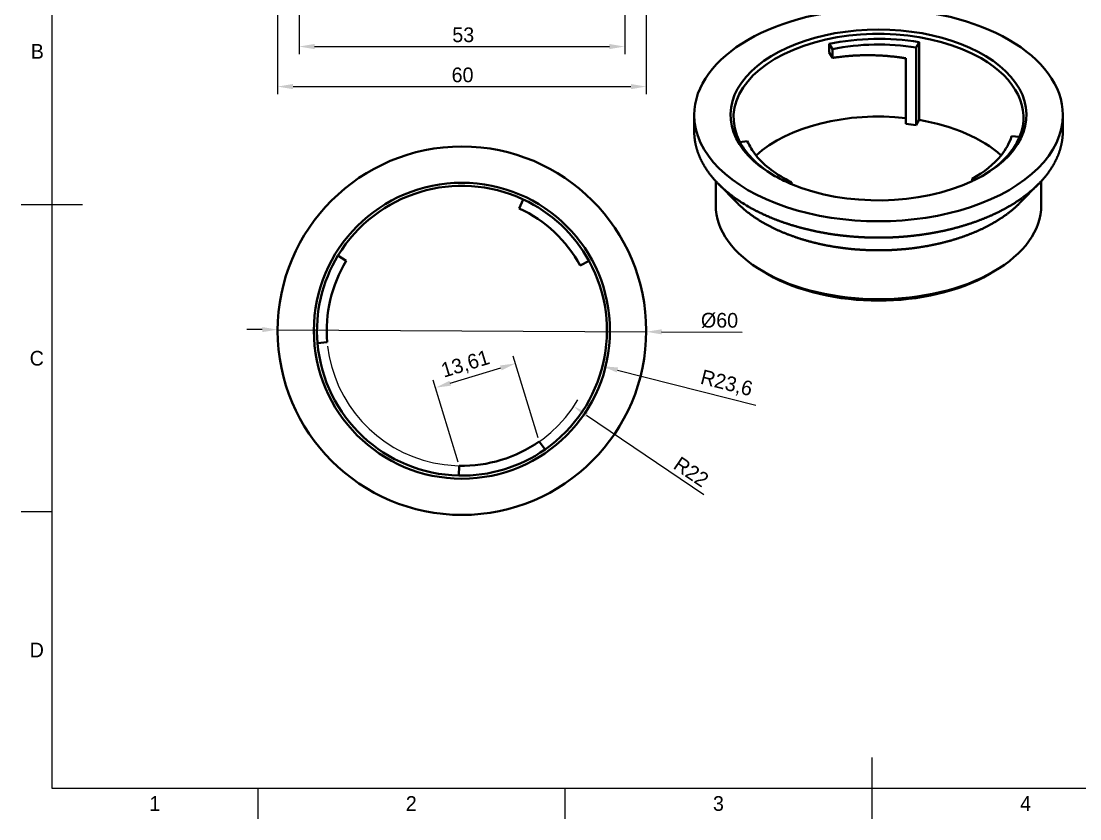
# Model space of a CAD drawing. Header units: millimetres. Extents: x 15 to 292, y 5 to 205.
# Drawn here: x 15 to 187.3, y 5 to 134.9 of the extents above; entities that cross this region are included whole.
import ezdxf

# ---------------------------------------------------------------- set-up
doc = ezdxf.new("R2010")
doc.units = ezdxf.units.MM
for name, color, linetype in [('Annotations', 7, 'Continuous'), ('Border', 7, 'Continuous'), ('Geometries', 7, 'Continuous')]:
    doc.layers.add(name, color=color, linetype=linetype)
doc.styles.add('Shapr0', font='txt', dxfattribs={"height": 2.3925})
doc.styles.add('Shapr2', font='txt', dxfattribs={"height": 2.3925})
doc.styles.add('Shapr4', font='txt', dxfattribs={"height": 2.3925})
doc.dimstyles.new('ISO-25', dxfattribs={"dimtxt": 2.5, "dimasz": 2.5, "dimexe": 1.25, "dimexo": 0.625, "dimtad": 1, "dimtxsty": 'Standard', "dimcen": 2.5, "dimadec": 0, "dimazin": 0, "dimtfac": 1, "dimtmove": 0, "dimatfit": 3, "dimfxl": 1, "dimarcsym": 0})

# ---------------------------------------------------------------- blocks, each defined once
blk = doc.blocks.new('*D2')
at = {"layer": 'Annotations', "color": 0, "linetype": 'Continuous', "lineweight": 15}
blk.add_line((112.05, 78.1), (134.6, 72.4), dxfattribs=at)
at = {"layer": 'Annotations', "color": 0}
blk.add_solid([(112.16, 78.51), (111.95, 77.7), (109.63, 78.72)], dxfattribs=at)
at = {"layer": 'Defpoints', "color": 0}
for p in [(86.75, 84.5), (109.63, 78.72)]:
    blk.add_point(p, dxfattribs=at)
at = {"layer": 'Annotations', "color": 0, "lineweight": 15, "insert": (129.8, 75.81), "char_height": 2.393, "attachment_point": 5, "rotation": 345.8139, "style": 'Shapr4'}
blk.add_mtext('\\A1;R23,6', dxfattribs=at)
blk = doc.blocks.new('*D3')
at = {"layer": 'Annotations', "color": 0, "linetype": 'Continuous', "lineweight": 15}
for p, q in [((54.25, 84.69), (51.75, 84.7)), ((56.75, 84.67), (116.75, 84.33)), ((119.25, 84.31), (132.39, 84.24))]:
    blk.add_line(p, q, dxfattribs=at)
at = {"layer": 'Annotations', "color": 0}
for points in [[(54.25, 84.27), (54.25, 85.1), (56.75, 84.67)], [(119.25, 84.73), (119.25, 83.9), (116.75, 84.33)]]:
    blk.add_solid(points, dxfattribs=at)
at = {"layer": 'Defpoints', "color": 0}
for p in [(56.75, 84.67), (116.75, 84.33)]:
    blk.add_point(p, dxfattribs=at)
at = {"layer": 'Annotations', "color": 0, "lineweight": 15, "insert": (128.68, 86.16), "char_height": 2.393, "attachment_point": 5, "rotation": 359.6738, "style": 'Shapr4'}
blk.add_mtext('\\A1;%%c60', dxfattribs=at)
blk = doc.blocks.new('*D4')
at = {"layer": 'Annotations', "color": 0, "linetype": 'Continuous', "lineweight": 15}
blk.add_line((107.04, 70.77), (126.15, 57.84), dxfattribs=at)
at = {"layer": 'Annotations', "color": 0, "lineweight": 15}
blk.add_arc((86.75, 84.5), 22, 186.5046, 329.165, dxfattribs=at)
at = {"layer": 'Annotations', "color": 0}
blk.add_solid([(107.27, 71.11), (106.81, 70.42), (104.97, 72.17)], dxfattribs=at)
at = {"layer": 'Defpoints', "color": 0}
for p in [(86.75, 84.5), (104.97, 72.17)]:
    blk.add_point(p, dxfattribs=at)
at = {"layer": 'Annotations', "color": 0, "lineweight": 15, "insert": (124.08, 61.52), "char_height": 2.393, "attachment_point": 5, "rotation": 325.9091, "style": 'Shapr4'}
blk.add_mtext('\\A1;R22', dxfattribs=at)
blk = doc.blocks.new('*D5')
at = {"layer": 'Annotations', "color": 0, "linetype": 'Continuous', "lineweight": 15}
for p, q in [((99.15, 67.05), (95.11, 80.37)), ((84.84, 75.95), (93.08, 78.44)), ((86.13, 63.1), (82.09, 76.42))]:
    blk.add_line(p, q, dxfattribs=at)
at = {"layer": 'Annotations', "color": 0}
for points in [[(93.2, 78.05), (92.96, 78.84), (95.48, 79.17)], [(84.72, 76.35), (84.97, 75.55), (82.45, 75.22)]]:
    blk.add_solid(points, dxfattribs=at)
at = {"layer": 'Defpoints', "color": 0}
for p in [(95.48, 79.17), (99.33, 66.45), (86.31, 62.5)]:
    blk.add_point(p, dxfattribs=at)
at = {"layer": 'Annotations', "color": 0, "lineweight": 15, "insert": (87.35, 78.93), "char_height": 2.393, "attachment_point": 5, "rotation": 16.861, "style": 'Shapr4'}
blk.add_mtext('\\A1;13,61', dxfattribs=at)
blk = doc.blocks.new('*D8')
at = {"layer": 'Annotations', "color": 0, "linetype": 'Continuous', "lineweight": 15}
for p, q in [((60.25, 152.38), (60.25, 129.53)), ((113.25, 152.38), (113.25, 129.53)), ((62.75, 130.78), (110.75, 130.78))]:
    blk.add_line(p, q, dxfattribs=at)
at = {"layer": 'Annotations', "color": 0}
for points in [[(62.75, 131.2), (62.75, 130.36), (60.25, 130.78)], [(110.75, 130.36), (110.75, 131.2), (113.25, 130.78)]]:
    blk.add_solid(points, dxfattribs=at)
at = {"layer": 'Defpoints', "color": 0}
for p in [(60.25, 153), (113.25, 153), (113.25, 130.78)]:
    blk.add_point(p, dxfattribs=at)
at = {"layer": 'Annotations', "color": 0, "lineweight": 15, "insert": (86.96, 132.68), "char_height": 2.393, "attachment_point": 5, "style": 'Shapr2'}
blk.add_mtext('\\A1;53', dxfattribs=at)
blk = doc.blocks.new('*D9')
at = {"layer": 'Annotations', "color": 0, "linetype": 'Continuous', "lineweight": 15}
for p, q in [((56.75, 170.38), (56.75, 123.01)), ((116.75, 170.38), (116.75, 123.01)), ((59.25, 124.26), (114.25, 124.26))]:
    blk.add_line(p, q, dxfattribs=at)
at = {"layer": 'Annotations', "color": 0}
for points in [[(59.25, 124.68), (59.25, 123.84), (56.75, 124.26)], [(114.25, 123.84), (114.25, 124.68), (116.75, 124.26)]]:
    blk.add_solid(points, dxfattribs=at)
at = {"layer": 'Defpoints', "color": 0}
for p in [(56.75, 171), (116.75, 171), (116.75, 124.26)]:
    blk.add_point(p, dxfattribs=at)
at = {"layer": 'Annotations', "color": 0, "lineweight": 15, "insert": (86.85, 126.15), "char_height": 2.393, "attachment_point": 5, "style": 'Shapr2'}
blk.add_mtext('\\A1;60', dxfattribs=at)

msp = doc.modelspace()

# ---------------------------------------------------------------- linework, layer by layer
at = {"layer": 'Border', "linetype": 'Continuous', "lineweight": 15}
for p, q in [((20, 200), (20, 10)), ((25, 105), (15, 105)), ((20, 55), (15, 55)), ((153.5, 15), (153.5, 5)), ((20, 10), (287, 10)), ((53.5, 10), (53.5, 5)), ((103.5, 10), (103.5, 5))]:
    msp.add_line(p, q, dxfattribs=at)
at = {"layer": 'Geometries', "linetype": 'Continuous', "lineweight": 40}
for p, q in [((146.503, 129.79), (146.503, 131.219)), ((146.503, 131.219), (147.081, 130.358)), ((161.163, 131.494), (160.683, 130.613)), ((161.163, 118.839), (161.163, 131.494)), ((147.081, 128.929), (146.503, 129.79)), ((147.081, 130.358), (147.081, 128.929)), ((147.081, 130.358), (147.082, 130.358)), ((147.082, 128.929), (147.082, 130.358)), ((160.683, 117.957), (160.683, 130.613)), ((159.002, 119.139), (159.002, 128.866)), ((124.562, 119.638), (124.562, 116.979)), ((159.002, 118.198), (159.002, 119.139)), ((184.562, 116.979), (184.562, 119.638)), ((160.683, 117.957), (161.163, 118.839)), ((177.517, 116.065), (176.22, 116.181)), ((176.22, 116.181), (176.22, 116.18)), ((132.007, 115.22), (133.201, 115.373)), ((128.062, 108.86), (128.062, 104.941)), ((140.11, 108.503), (140.385, 108.7)), ((140.385, 108.7), (140.384, 108.7)), ((140.385, 108.7), (140.385, 108.386)), ((170.156, 109.029), (169.802, 109.252)), ((169.802, 108.859), (169.802, 109.252)), ((181.062, 108.86), (181.062, 104.941)), ((128.495, 108.405), (131.536, 105.323)), ((180.63, 108.407), (177.589, 105.324)), ((96.736, 105.883), (96.09, 104.42)), ((96.09, 104.42), (96.09, 104.419)), ((66.573, 96.741), (67.923, 95.882)), ((107.439, 95.854), (106.02, 95.114)), ((135.824, 94.122), (136.531, 93.714)), ((173.3, 94.122), (172.593, 93.714)), ((63.239, 82.456), (64.829, 82.629)), ((64.829, 82.629), (64.83, 82.63)), ((99.331, 66.452), (99.33, 66.452)), ((100.276, 65.16), (99.331, 66.452)), ((86.238, 60.906), (86.307, 62.504))]:
    msp.add_line(p, q, dxfattribs=at)
at = {"layer": 'Geometries', "linetype": 'Continuous', "lineweight": 40, "flags": 128}
for points in [[(159.002, 128.866), (158.912, 128.881), (158.818, 128.896), (158.722, 128.911), (158.622, 128.927), (158.519, 128.943), (158.413, 128.959), (158.305, 128.975), (158.181, 128.993), (158.054, 129.011), (157.923, 129.029), (157.788, 129.047), (157.65, 129.065), (157.507, 129.083), (157.361, 129.101), (157.212, 129.119), (157.058, 129.136), (156.9, 129.154), (156.742, 129.17), (156.58, 129.187), (156.414, 129.203), (156.245, 129.219), (156.098, 129.231), (155.949, 129.244), (155.797, 129.256), (155.643, 129.268), (155.486, 129.279), (155.326, 129.29), (155.173, 129.3), (155.018, 129.309), (154.861, 129.318), (154.701, 129.326), (154.539, 129.334), (154.355, 129.341), (154.169, 129.348), (153.979, 129.355), (153.787, 129.36), (153.592, 129.364), (153.395, 129.368), (153.195, 129.37), (152.991, 129.371), (152.97, 129.372), (152.949, 129.372), (152.928, 129.372), (152.906, 129.372), (152.885, 129.372), (152.864, 129.372), (152.765, 129.372), (152.591, 129.371), (152.438, 129.37), (152.288, 129.368), (152.113, 129.365), (151.942, 129.361), (151.775, 129.357), (151.629, 129.353), (151.486, 129.348), (151.345, 129.343), (151.208, 129.337), (151.074, 129.331), (150.943, 129.325), (150.816, 129.318), (150.691, 129.311), (150.569, 129.304), (150.45, 129.297), (150.334, 129.289), (150.221, 129.282), (150.14, 129.276), (150.06, 129.27), (150.021, 129.267), (150.015, 129.267), (150.009, 129.267), (150.003, 129.266), (149.997, 129.266), (149.99, 129.265), (149.914, 129.259), (149.76, 129.247), (149.608, 129.234), (149.387, 129.215), (149.169, 129.194), (148.954, 129.173), (148.743, 129.15), (148.535, 129.127), (148.33, 129.102), (148.129, 129.077), (147.948, 129.054), (147.769, 129.03), (147.593, 129.005), (147.42, 128.98), (147.25, 128.955), (147.082, 128.929)], [(124.562, 116.979), (124.562, 116.916), (124.563, 116.844), (124.564, 116.773), (124.566, 116.701), (124.568, 116.629), (124.571, 116.558), (124.574, 116.486), (124.578, 116.414), (124.582, 116.343), (124.587, 116.271), (124.592, 116.199), (124.598, 116.128), (124.605, 116.056), (124.612, 115.984), (124.619, 115.912), (124.627, 115.84), (124.635, 115.769), (124.644, 115.697), (124.654, 115.626), (124.664, 115.554), (124.674, 115.483), (124.685, 115.411), (124.697, 115.34), (124.709, 115.269), (124.721, 115.197), (124.734, 115.126), (124.748, 115.055), (124.762, 114.984), (124.776, 114.912), (124.791, 114.841), (124.807, 114.77), (124.823, 114.699), (124.84, 114.627), (124.857, 114.556), (124.875, 114.485), (124.893, 114.414), (124.913, 114.338), (124.933, 114.262), (124.955, 114.186), (124.976, 114.11), (124.999, 114.034), (125.022, 113.959), (125.045, 113.883), (125.069, 113.808), (125.094, 113.732), (125.119, 113.657), (125.145, 113.581), (125.171, 113.506), (125.198, 113.431), (125.226, 113.356), (125.254, 113.281), (125.283, 113.205), (125.312, 113.13), (125.342, 113.055), (125.373, 112.979), (125.404, 112.904), (125.433, 112.835), (125.463, 112.765), (125.494, 112.696), (125.525, 112.626), (125.556, 112.557), (125.588, 112.488), (125.621, 112.418), (125.654, 112.349), (125.687, 112.28), (125.721, 112.211), (125.755, 112.142), (125.79, 112.074), (125.826, 112.005), (125.862, 111.936), (125.898, 111.868), (125.935, 111.799), (125.972, 111.73), (126.011, 111.662), (126.049, 111.593), (126.088, 111.525), (126.127, 111.457), (126.167, 111.389), (126.207, 111.321), (126.248, 111.254), (126.29, 111.186), (126.331, 111.119), (126.374, 111.051), (126.416, 110.984), (126.459, 110.917), (126.503, 110.85), (126.547, 110.783), (126.592, 110.716), (126.637, 110.649), (126.683, 110.583), (126.729, 110.516), (126.776, 110.449), (126.823, 110.383), (126.871, 110.316), (126.919, 110.25), (126.967, 110.184), (127.016, 110.118), (127.066, 110.052), (127.116, 109.986), (127.166, 109.921), (127.217, 109.855), (127.268, 109.79), (127.32, 109.725), (127.372, 109.66), (127.425, 109.595), (127.478, 109.53), (127.532, 109.466), (127.586, 109.401), (127.64, 109.337), (127.695, 109.273), (127.751, 109.208), (127.807, 109.144), (127.863, 109.08), (127.92, 109.016), (127.978, 108.952), (128.036, 108.888), (128.062, 108.86)], [(181.062, 108.86), (181.073, 108.872), (181.131, 108.935), (181.188, 108.999), (181.245, 109.062), (181.301, 109.126), (181.358, 109.19), (181.413, 109.254), (181.468, 109.318), (181.523, 109.383), (181.577, 109.447), (181.631, 109.512), (181.684, 109.577), (181.737, 109.642), (181.79, 109.707), (181.842, 109.772), (181.894, 109.838), (181.945, 109.903), (181.999, 109.974), (182.052, 110.044), (182.105, 110.115), (182.158, 110.185), (182.21, 110.256), (182.261, 110.327), (182.312, 110.398), (182.362, 110.469), (182.412, 110.54), (182.461, 110.612), (182.51, 110.683), (182.558, 110.755), (182.606, 110.827), (182.653, 110.898), (182.699, 110.97), (182.745, 111.043), (182.791, 111.115), (182.836, 111.188), (182.88, 111.261), (182.924, 111.334), (182.964, 111.402), (183.004, 111.47), (183.043, 111.538), (183.082, 111.606), (183.12, 111.674), (183.158, 111.742), (183.195, 111.811), (183.232, 111.879), (183.268, 111.947), (183.304, 112.016), (183.339, 112.085), (183.374, 112.154), (183.409, 112.222), (183.442, 112.291), (183.476, 112.36), (183.509, 112.43), (183.541, 112.499), (183.573, 112.569), (183.605, 112.639), (183.636, 112.708), (183.666, 112.778), (183.696, 112.847), (183.725, 112.917), (183.754, 112.987), (183.783, 113.056), (183.81, 113.126), (183.838, 113.196), (183.865, 113.266), (183.891, 113.336), (183.917, 113.406), (183.942, 113.477), (183.967, 113.547), (183.991, 113.617), (184.015, 113.687), (184.039, 113.758), (184.062, 113.829), (184.084, 113.899), (184.106, 113.97), (184.127, 114.041), (184.148, 114.112), (184.168, 114.183), (184.188, 114.254), (184.208, 114.324), (184.226, 114.395), (184.245, 114.466), (184.262, 114.537), (184.28, 114.608), (184.296, 114.679), (184.313, 114.75), (184.328, 114.821), (184.343, 114.892), (184.358, 114.963), (184.372, 115.035), (184.386, 115.106), (184.399, 115.177), (184.412, 115.249), (184.424, 115.32), (184.436, 115.392), (184.447, 115.464), (184.458, 115.535), (184.468, 115.612), (184.479, 115.688), (184.488, 115.765), (184.497, 115.842), (184.506, 115.918), (184.514, 115.995), (184.521, 116.072), (184.527, 116.149), (184.534, 116.225), (184.539, 116.302), (184.544, 116.379), (184.548, 116.456), (184.552, 116.533), (184.555, 116.609), (184.558, 116.686), (184.56, 116.763), (184.561, 116.841), (184.562, 116.918), (184.562, 116.979)], [(128.062, 108.86), (128.098, 108.821), (128.161, 108.753), (128.225, 108.685), (128.289, 108.618), (128.353, 108.551), (128.418, 108.484), (128.484, 108.417), (128.495, 108.405)], [(180.63, 108.407), (180.654, 108.431), (180.715, 108.494), (180.776, 108.557), (180.837, 108.62), (180.896, 108.682), (180.956, 108.745), (181.014, 108.808), (181.062, 108.86)], [(128.495, 108.405), (128.55, 108.35), (128.616, 108.284), (128.684, 108.217), (128.751, 108.151), (128.819, 108.085), (128.888, 108.019), (128.957, 107.953), (129.027, 107.888), (129.097, 107.822), (129.168, 107.757), (129.239, 107.692), (129.311, 107.627), (129.384, 107.562), (129.455, 107.498), (129.527, 107.435), (129.599, 107.373), (129.672, 107.31), (129.745, 107.248), (129.818, 107.185), (129.893, 107.123), (129.967, 107.061), (130.042, 106.999), (130.118, 106.938), (130.194, 106.876), (130.27, 106.815), (130.347, 106.754), (130.425, 106.693), (130.502, 106.633), (130.581, 106.572), (130.659, 106.512), (130.739, 106.452), (130.818, 106.392), (130.898, 106.333), (130.979, 106.273), (131.06, 106.214), (131.141, 106.155), (131.223, 106.096), (131.306, 106.038), (131.388, 105.979), (131.472, 105.921), (131.555, 105.863), (131.639, 105.805), (131.724, 105.748), (131.809, 105.691), (131.894, 105.633), (131.98, 105.576), (132.066, 105.52), (132.153, 105.463), (132.163, 105.457)], [(133.349, 104.732), (133.437, 104.681), (133.525, 104.631), (133.614, 104.581), (133.703, 104.531), (133.792, 104.481), (133.882, 104.431), (133.972, 104.382), (134.062, 104.333), (134.153, 104.284), (134.244, 104.236), (134.336, 104.187), (134.428, 104.139), (134.52, 104.091), (134.612, 104.043), (134.705, 103.996), (134.799, 103.948), (134.893, 103.901), (134.987, 103.854), (135.082, 103.807), (135.177, 103.76), (135.272, 103.714), (135.367, 103.668), (135.463, 103.622), (135.558, 103.577), (135.655, 103.531), (135.751, 103.486), (135.848, 103.441), (135.945, 103.397), (136.043, 103.353), (136.141, 103.308), (136.239, 103.264), (136.337, 103.221), (136.436, 103.177), (136.535, 103.134), (136.634, 103.091), (136.735, 103.048), (136.835, 103.006), (136.936, 102.963), (137.037, 102.921), (137.138, 102.879), (137.239, 102.838), (137.341, 102.797), (137.443, 102.756), (137.545, 102.715), (137.647, 102.674), (137.75, 102.634), (137.853, 102.594), (137.956, 102.554), (138.059, 102.515), (138.163, 102.475), (138.267, 102.436), (138.372, 102.397), (138.476, 102.359), (138.581, 102.321), (138.686, 102.283), (138.792, 102.245), (138.898, 102.207), (139.005, 102.169), (139.112, 102.132), (139.219, 102.095), (139.333, 102.056), (139.448, 102.017), (139.563, 101.979), (139.679, 101.94), (139.794, 101.902), (139.91, 101.865), (140.026, 101.827), (140.143, 101.79), (140.26, 101.753), (140.377, 101.717), (140.494, 101.681), (140.612, 101.645), (140.73, 101.609), (140.848, 101.574), (140.967, 101.539), (141.086, 101.504), (141.206, 101.47), (141.326, 101.435), (141.446, 101.402), (141.566, 101.368), (141.678, 101.337), (141.79, 101.306), (141.903, 101.276), (142.015, 101.246), (142.128, 101.216), (142.241, 101.187), (142.355, 101.157), (142.468, 101.128), (142.582, 101.099), (142.696, 101.071), (142.81, 101.043), (142.924, 101.015), (143.039, 100.987), (143.153, 100.96), (143.268, 100.933), (143.384, 100.906), (143.5, 100.879), (143.616, 100.853), (143.732, 100.827), (143.848, 100.801), (143.964, 100.775), (144.081, 100.75), (144.197, 100.725), (144.314, 100.701), (144.43, 100.676), (144.547, 100.652), (144.664, 100.628), (144.782, 100.605), (144.899, 100.582), (145.017, 100.559), (145.134, 100.536), (145.252, 100.514), (145.37, 100.492), (145.489, 100.47), (145.607, 100.448), (145.726, 100.427), (145.845, 100.406), (145.965, 100.385), (146.084, 100.364), (146.204, 100.344), (146.323, 100.324), (146.443, 100.305), (146.562, 100.286), (146.682, 100.267), (146.802, 100.248), (146.922, 100.23), (147.042, 100.211), (147.162, 100.194), (147.282, 100.176), (147.403, 100.159), (147.523, 100.142), (147.644, 100.125), (147.765, 100.109), (147.886, 100.093), (148.007, 100.077), (148.129, 100.061), (148.251, 100.046), (148.373, 100.031), (148.495, 100.016), (148.617, 100.002), (148.747, 99.987), (148.878, 99.972), (149.009, 99.958), (149.139, 99.944), (149.27, 99.93), (149.401, 99.917), (149.533, 99.904), (149.664, 99.891), (149.795, 99.879), (149.927, 99.867), (150.058, 99.855), (150.19, 99.843), (150.321, 99.832), (150.453, 99.822), (150.585, 99.811), (150.718, 99.801), (150.85, 99.792), (150.983, 99.782), (151.116, 99.773), (151.249, 99.764), (151.372, 99.757), (151.496, 99.749), (151.619, 99.742), (151.743, 99.735), (151.866, 99.729), (151.99, 99.722), (152.114, 99.716), (152.237, 99.711), (152.361, 99.705), (152.485, 99.7), (152.609, 99.695), (152.733, 99.691), (152.857, 99.686), (152.981, 99.683), (153.105, 99.679), (153.229, 99.676), (153.354, 99.673), (153.478, 99.67), (153.603, 99.667), (153.728, 99.665), (153.852, 99.663), (153.976, 99.662), (154.1, 99.661), (154.224, 99.66), (154.348, 99.659), (154.472, 99.659), (154.596, 99.659), (154.721, 99.659), (154.845, 99.659), (154.969, 99.66), (155.093, 99.661), (155.217, 99.663), (155.341, 99.664), (155.465, 99.666), (155.589, 99.669), (155.714, 99.671), (155.838, 99.674), (155.963, 99.677), (156.088, 99.681), (156.212, 99.685), (156.336, 99.689), (156.46, 99.693), (156.584, 99.698), (156.708, 99.703), (156.831, 99.708), (156.955, 99.714), (157.079, 99.72), (157.203, 99.726), (157.326, 99.732), (157.45, 99.739), (157.573, 99.746), (157.697, 99.753), (157.82, 99.761), (157.944, 99.769), (158.067, 99.777), (158.191, 99.786), (158.314, 99.794), (158.438, 99.804), (158.562, 99.813), (158.685, 99.823), (158.817, 99.834), (158.949, 99.845), (159.08, 99.856), (159.212, 99.868), (159.343, 99.88), (159.474, 99.892), (159.606, 99.905), (159.737, 99.918), (159.868, 99.932), (159.999, 99.945), (160.13, 99.959), (160.26, 99.974), (160.391, 99.989), (160.521, 100.004), (160.652, 100.019), (160.783, 100.035), (160.913, 100.051), (161.044, 100.068), (161.175, 100.085), (161.305, 100.102), (161.426, 100.118), (161.547, 100.135), (161.667, 100.151), (161.788, 100.169), (161.908, 100.186), (162.029, 100.204), (162.149, 100.222), (162.269, 100.24), (162.389, 100.258), (162.509, 100.277), (162.628, 100.296), (162.748, 100.316), (162.867, 100.335), (162.986, 100.355), (163.105, 100.376), (163.225, 100.396), (163.344, 100.417), (163.463, 100.438), (163.582, 100.46), (163.701, 100.482), (163.819, 100.504), (163.937, 100.526), (164.055, 100.548), (164.173, 100.571), (164.29, 100.594), (164.407, 100.618), (164.525, 100.641), (164.642, 100.665), (164.758, 100.69), (164.875, 100.714), (164.992, 100.739), (165.108, 100.764), (165.224, 100.789), (165.34, 100.815), (165.456, 100.841), (165.572, 100.867), (165.688, 100.894), (165.803, 100.92), (165.919, 100.948), (166.034, 100.975), (166.149, 101.003), (166.263, 101.03), (166.377, 101.058), (166.491, 101.087), (166.605, 101.115), (166.719, 101.144), (166.832, 101.174), (166.945, 101.203), (167.058, 101.233), (167.171, 101.263), (167.284, 101.293), (167.396, 101.323), (167.508, 101.354), (167.62, 101.385), (167.731, 101.417), (167.843, 101.448), (167.955, 101.48), (168.066, 101.513), (168.178, 101.545), (168.289, 101.578), (168.407, 101.613), (168.525, 101.649), (168.642, 101.685), (168.76, 101.721), (168.877, 101.757), (168.994, 101.794), (169.11, 101.831), (169.226, 101.869), (169.342, 101.906), (169.458, 101.944), (169.573, 101.983), (169.689, 102.021), (169.803, 102.06), (169.918, 102.099), (170.032, 102.139), (170.146, 102.179), (170.261, 102.219), (170.374, 102.26), (170.488, 102.301), (170.601, 102.342), (170.706, 102.38), (170.81, 102.419), (170.914, 102.458), (171.018, 102.497), (171.122, 102.536), (171.225, 102.576), (171.328, 102.616), (171.431, 102.656), (171.534, 102.697), (171.636, 102.737), (171.738, 102.778), (171.84, 102.819), (171.941, 102.861), (172.042, 102.902), (172.143, 102.944), (172.244, 102.987), (172.344, 103.029), (172.444, 103.072), (172.544, 103.115), (172.644, 103.158), (172.743, 103.202), (172.841, 103.245), (172.94, 103.289), (173.038, 103.333), (173.135, 103.377), (173.233, 103.422), (173.33, 103.466), (173.426, 103.511), (173.523, 103.556), (173.619, 103.602), (173.714, 103.648), (173.81, 103.693), (173.905, 103.739), (174, 103.786), (174.094, 103.832), (174.188, 103.879), (174.283, 103.926), (174.376, 103.974), (174.47, 104.022), (174.563, 104.069), (174.655, 104.117), (174.747, 104.165), (174.839, 104.214), (174.93, 104.262), (175.021, 104.311), (175.112, 104.36), (175.202, 104.409), (175.292, 104.459), (175.381, 104.508), (175.471, 104.558), (175.56, 104.608), (175.648, 104.659), (175.736, 104.709), (175.824, 104.76), (175.911, 104.811), (175.999, 104.862), (176.086, 104.914), (176.172, 104.965), (176.259, 105.017), (176.345, 105.069), (176.436, 105.125), (176.527, 105.181), (176.617, 105.238), (176.707, 105.294), (176.797, 105.351), (176.886, 105.408), (176.975, 105.466), (177.063, 105.523), (177.151, 105.581), (177.238, 105.639), (177.325, 105.697), (177.411, 105.755), (177.497, 105.814), (177.583, 105.873), (177.668, 105.932), (177.753, 105.991), (177.838, 106.051), (177.922, 106.111), (178.005, 106.171), (178.089, 106.232), (178.166, 106.288), (178.242, 106.345), (178.318, 106.401), (178.394, 106.458), (178.469, 106.515), (178.544, 106.572), (178.618, 106.63), (178.692, 106.687), (178.765, 106.745), (178.839, 106.803), (178.911, 106.861), (178.984, 106.919), (179.055, 106.978), (179.127, 107.036), (179.198, 107.095), (179.269, 107.154), (179.339, 107.214), (179.409, 107.273), (179.479, 107.333), (179.548, 107.393), (179.617, 107.453), (179.685, 107.513), (179.753, 107.573), (179.82, 107.633), (179.887, 107.693), (179.953, 107.754), (180.019, 107.815), (180.084, 107.876), (180.149, 107.937), (180.214, 107.998), (180.278, 108.059), (180.342, 108.121), (180.405, 108.182), (180.468, 108.244), (180.53, 108.306), (180.592, 108.369), (180.63, 108.407)], [(177.589, 105.324), (177.548, 105.283), (177.479, 105.214), (177.409, 105.145), (177.339, 105.077), (177.269, 105.009), (177.198, 104.941), (177.126, 104.873), (177.054, 104.806), (176.981, 104.739), (176.908, 104.672), (176.834, 104.606), (176.759, 104.539), (176.684, 104.473), (176.608, 104.407), (176.532, 104.341), (176.455, 104.276), (176.377, 104.211), (176.299, 104.145), (176.22, 104.08), (176.14, 104.015), (176.06, 103.951), (175.98, 103.887), (175.899, 103.823), (175.817, 103.759), (175.735, 103.696), (175.652, 103.633), (175.569, 103.57), (175.485, 103.507), (175.401, 103.445), (175.316, 103.383), (175.23, 103.321), (175.144, 103.259), (175.058, 103.198), (174.97, 103.137), (174.882, 103.076), (174.793, 103.015), (174.704, 102.954), (174.628, 102.903), (174.551, 102.852), (174.473, 102.801), (174.396, 102.75), (174.317, 102.699), (174.239, 102.648), (174.16, 102.598), (174.081, 102.548), (174.001, 102.498), (173.921, 102.449), (173.84, 102.399), (173.76, 102.35), (173.678, 102.301), (173.597, 102.252), (173.515, 102.203), (173.432, 102.155), (173.349, 102.106), (173.265, 102.058), (173.181, 102.01), (173.097, 101.962), (172.999, 101.907), (172.9, 101.852), (172.801, 101.797), (172.701, 101.743), (172.601, 101.689), (172.501, 101.635), (172.399, 101.582), (172.298, 101.529), (172.196, 101.476), (172.093, 101.423), (171.99, 101.371), (171.887, 101.319), (171.782, 101.267), (171.677, 101.216), (171.572, 101.165), (171.466, 101.114), (171.361, 101.064), (171.254, 101.014), (171.148, 100.964), (171.041, 100.915), (170.933, 100.865), (170.825, 100.817), (170.717, 100.768), (170.608, 100.72), (170.498, 100.673), (170.389, 100.625), (170.279, 100.578), (170.168, 100.531), (170.056, 100.485), (169.945, 100.438), (169.832, 100.392), (169.72, 100.347), (169.607, 100.302), (169.494, 100.257), (169.38, 100.212), (169.267, 100.168), (169.152, 100.125), (169.038, 100.081), (168.923, 100.038), (168.807, 99.995), (168.692, 99.953), (168.576, 99.911), (168.459, 99.869), (168.342, 99.828), (168.224, 99.787), (168.106, 99.746), (167.988, 99.706), (167.869, 99.665), (167.767, 99.632), (167.665, 99.598), (167.563, 99.564), (167.46, 99.531), (167.357, 99.498), (167.254, 99.466), (167.151, 99.433), (167.047, 99.401), (166.944, 99.369), (166.839, 99.338), (166.735, 99.307), (166.631, 99.275), (166.526, 99.245), (166.421, 99.214), (166.316, 99.184), (166.21, 99.154), (166.103, 99.124), (165.997, 99.094), (165.89, 99.065), (165.783, 99.036), (165.659, 99.003), (165.534, 98.97), (165.409, 98.937), (165.284, 98.905), (165.159, 98.873), (165.033, 98.842), (164.907, 98.811), (164.781, 98.78), (164.654, 98.75), (164.527, 98.72), (164.4, 98.69), (164.273, 98.661), (164.144, 98.632), (164.016, 98.603), (163.887, 98.575), (163.758, 98.548), (163.63, 98.52), (163.501, 98.493), (163.372, 98.467), (163.242, 98.441), (163.113, 98.415), (162.983, 98.39), (162.853, 98.365), (162.722, 98.34), (162.592, 98.316), (162.461, 98.292), (162.33, 98.269), (162.199, 98.246), (162.067, 98.223), (161.935, 98.201), (161.803, 98.179), (161.67, 98.157), (161.538, 98.136), (161.406, 98.116), (161.273, 98.096), (161.14, 98.076), (161.008, 98.056), (160.875, 98.037), (160.741, 98.019), (160.608, 98), (160.474, 97.982), (160.341, 97.965), (160.207, 97.948), (160.073, 97.931), (159.938, 97.915), (159.803, 97.899), (159.668, 97.883), (159.533, 97.868), (159.418, 97.856), (159.302, 97.843), (159.186, 97.831), (159.071, 97.82), (158.955, 97.808), (158.839, 97.797), (158.723, 97.786), (158.606, 97.776), (158.49, 97.766), (158.374, 97.756), (158.258, 97.746), (158.141, 97.737), (158.025, 97.728), (157.908, 97.719), (157.791, 97.711), (157.674, 97.703), (157.557, 97.695), (157.439, 97.687), (157.322, 97.68), (157.204, 97.673), (157.068, 97.665), (156.931, 97.658), (156.795, 97.651), (156.658, 97.645), (156.522, 97.639), (156.385, 97.633), (156.248, 97.628), (156.111, 97.623), (155.975, 97.619), (155.838, 97.615), (155.701, 97.611), (155.564, 97.608), (155.426, 97.605), (155.289, 97.603), (155.151, 97.601), (155.013, 97.599), (154.876, 97.598), (154.739, 97.597), (154.602, 97.597), (154.465, 97.597), (154.328, 97.597), (154.191, 97.598), (154.054, 97.6), (153.917, 97.601), (153.78, 97.603), (153.643, 97.606), (153.506, 97.609), (153.369, 97.612), (153.231, 97.616), (153.094, 97.62), (152.957, 97.625), (152.819, 97.63), (152.682, 97.635), (152.546, 97.641), (152.409, 97.647), (152.273, 97.654), (152.136, 97.661), (152, 97.668), (151.863, 97.676), (151.727, 97.685), (151.591, 97.693), (151.454, 97.702), (151.318, 97.712), (151.182, 97.722), (151.046, 97.732), (150.909, 97.743), (150.773, 97.754), (150.637, 97.766), (150.521, 97.776), (150.405, 97.786), (150.289, 97.797), (150.173, 97.808), (150.057, 97.82), (149.941, 97.831), (149.825, 97.843), (149.71, 97.855), (149.594, 97.868), (149.479, 97.881), (149.363, 97.894), (149.248, 97.908), (149.133, 97.921), (149.018, 97.935), (148.903, 97.95), (148.788, 97.964), (148.672, 97.979), (148.557, 97.995), (148.442, 98.01), (148.327, 98.026), (148.194, 98.045), (148.061, 98.064), (147.929, 98.084), (147.796, 98.104), (147.664, 98.124), (147.531, 98.145), (147.399, 98.166), (147.267, 98.188), (147.136, 98.21), (147.004, 98.232), (146.873, 98.255), (146.742, 98.278), (146.61, 98.302), (146.479, 98.326), (146.348, 98.35), (146.218, 98.375), (146.088, 98.4), (145.958, 98.426), (145.828, 98.452), (145.699, 98.478), (145.57, 98.505), (145.441, 98.532), (145.313, 98.559), (145.184, 98.587), (145.056, 98.615), (144.928, 98.644), (144.801, 98.673), (144.673, 98.702), (144.546, 98.732), (144.419, 98.762), (144.292, 98.793), (144.165, 98.824), (144.039, 98.855), (143.913, 98.886), (143.788, 98.918), (143.663, 98.951), (143.538, 98.983), (143.413, 99.017), (143.289, 99.05), (143.165, 99.084), (143.042, 99.118), (142.918, 99.153), (142.796, 99.188), (142.673, 99.223), (142.55, 99.259), (142.427, 99.295), (142.305, 99.332), (142.183, 99.368), (142.08, 99.4), (141.976, 99.432), (141.873, 99.465), (141.77, 99.497), (141.667, 99.53), (141.564, 99.564), (141.462, 99.597), (141.36, 99.631), (141.258, 99.665), (141.156, 99.699), (141.055, 99.733), (140.954, 99.768), (140.853, 99.803), (140.753, 99.838), (140.653, 99.874), (140.552, 99.91), (140.452, 99.946), (140.352, 99.982), (140.253, 100.019), (140.153, 100.056), (140.037, 100.1), (139.922, 100.144), (139.807, 100.188), (139.692, 100.233), (139.577, 100.278), (139.463, 100.323), (139.35, 100.369), (139.236, 100.415), (139.124, 100.461), (139.011, 100.508), (138.899, 100.555), (138.788, 100.603), (138.677, 100.65), (138.566, 100.698), (138.456, 100.747), (138.346, 100.796), (138.237, 100.845), (138.128, 100.894), (138.019, 100.944), (137.911, 100.994), (137.804, 101.044), (137.697, 101.095), (137.59, 101.146), (137.484, 101.198), (137.378, 101.249), (137.273, 101.301), (137.168, 101.354), (137.064, 101.406), (136.96, 101.459), (136.857, 101.513), (136.751, 101.568), (136.646, 101.623), (136.542, 101.679), (136.437, 101.735), (136.334, 101.791), (136.231, 101.848), (136.128, 101.905), (136.026, 101.962), (135.925, 102.02), (135.824, 102.078)], [(135.824, 102.078), (135.727, 102.134), (135.631, 102.19), (135.535, 102.247), (135.44, 102.304), (135.345, 102.361), (135.251, 102.419), (135.158, 102.477), (135.064, 102.535), (134.972, 102.593), (134.88, 102.652), (134.788, 102.711), (134.697, 102.77), (134.607, 102.83), (134.516, 102.89), (134.426, 102.95), (134.337, 103.01), (134.249, 103.071), (134.161, 103.132), (134.074, 103.193), (133.987, 103.254), (133.901, 103.316), (133.816, 103.377), (133.731, 103.44), (133.681, 103.476)]]:
    msp.add_lwpolyline(points, dxfattribs=at)
at = {"layer": 'Geometries', "linetype": 'Continuous', "lineweight": 40}
for radius in [30, 24.1]:
    msp.add_circle((86.75, 84.5), radius, dxfattribs=at)
for centre, radius, start, end in [((86.75, 84.5), 23.6, 64.96804, 148.75687), ((86.75, 84.5), 23.6, 28.75687, 64.96804), ((143.41, 117.047), 16.687, 224.63616, 227.6211), ((146.865, 128.168), 27.055, 237.08166, 240.02576), ((86.75, 84.5), 22, 28.84517, 64.87686), ((144.948, 118.766), 18.993, 227.69051, 233.61697), ((86.75, 84.5), 23.6, 148.75687, 184.96804), ((86.75, 84.5), 22, 148.84517, 184.87686), ((86.75, 84.5), 23.6, 304.96804, 28.75687), ((86.75, 84.5), 23.6, 184.96804, 268.75687), ((86.75, 84.5), 22, 268.84517, 304.87686), ((86.75, 84.5), 23.6, 268.75687, 304.96804)]:
    msp.add_arc(centre, radius, start, end, dxfattribs=at)
for centre, major_axis, start_param, end_param in [((154.562, 119.638), (-30, 0), 3.1415927, 6.2831853), ((154.562, 119.638), (24.1, 0), 5.4873591, 10.2206041), ((154.562, 119.229), (-23.6, 0), 3.9269908, 6.5818651), ((154.562, 118.413), (23.6, 0), 1.2873002, 1.9193044), ((154.562, 118.413), (22, 0), 1.2888414, 1.9177129), ((154.562, 119.229), (-23.6, 0), 2.9072007, 3.9269908), ((154.562, 119.638), (-30, 0), 0, 3.1415927), ((154.562, 105.757), (-23.6, 0), 4.5231202, 5.7187596), ((154.562, 105.757), (-22, 0), 4.4304341, 4.5091694), ((154.562, 105.757), (-23.6, 0), 3.7060184, 4.4288929), ((154.562, 119.229), (-23.6, 0), 2.3667324, 2.9072007), ((154.562, 118.413), (22, 0), 5.8469361, 6.1065031), ((154.562, 119.229), (-23.6, 0), 0.2986798, 0.7748603), ((154.562, 118.413), (22, 0), 3.3832365, 3.5778419), ((154.562, 118.413), (22, 0), 3.5778419, 4.012108), ((154.562, 118.413), (22, 0), 5.4776316, 5.8469361), ((154.562, 119.638), (24.1, 0), 3.9374188, 4.0693237), ((154.562, 119.638), (24.1, 0), 4.0834922, 5.3969735), ((154.562, 119.638), (24.1, 0), 5.3969735, 5.4161245), ((154.562, 119.638), (24.1, 0), 5.4161245, 5.4873591), ((154.562, 119.638), (24.1, 0), 4.0693237, 4.0834922), ((154.562, 104.941), (-26.5, 0), 0, 0.7853982), ((154.562, 104.941), (-26.5, 0), 2.3561945, 3.1415927), ((154.562, 104.941), (-26.5, 0), 0.7853982, 2.3561945), ((154.562, 104.124), (25.5, 0), 3.9269908, 5.4977871)]:
    msp.add_ellipse(centre, major_axis=major_axis, ratio=0.5773503, start_param=start_param, end_param=end_param, dxfattribs=at)

# ---------------------------------------------------------------- texts
at = {"layer": 'Border', "linetype": 'Continuous', "lineweight": 15, "char_height": 2.393, "width": 2.3925, "style": 'Shapr0'}
for s, insert, attachment_point in [('B', (18.696, 130), 6), ('C', (18.696, 80), 6), ('D', (18.696, 32.5), 6), ('1', (36.75, 8.696), 2), ('2', (78.5, 8.696), 2), ('3', (128.5, 8.696), 2), ('4', (178.5, 8.696), 2)]:
    msp.add_mtext(s, dxfattribs=dict(at, insert=insert, attachment_point=attachment_point))

# ---------------------------------------------------------------- dimensions: what is measured, and where the dimension line sits
at = {"layer": 'Annotations', "linetype": 'Continuous', "lineweight": 15}
for base, p1, p2, picture, middle in [((116.75, 124.259), (56.75, 171), (116.75, 171), '*D9', (86.854, 124.259)), ((113.25, 130.782), (60.25, 153), (113.25, 153), '*D8', (86.962, 130.782))]:
    dim = msp.add_linear_dim(base=base, p1=p1, p2=p2, dimstyle='ISO-25', override={"dimscale": 1, "dimgap": 0.7, "dimdec": 2, "dimlfac": 1, "dimrnd": 0.01, "dimzin": 8, "dimdsep": 44, "dimtxsty": 'Shapr2', "dimse1": 0, "dimse2": 0, "dimadec": 2, "dimtol": 0, "dimlim": 0, "dimtp": 0, "dimtm": 0, "dimtfac": 0.6, "dimtdec": 8, "dimfrac": 2, "dimtolj": 1, "dimlwd": 15, "dimlwe": 15}, dxfattribs=at)
    dim.commit()
    dim.dimension.update_dxf_attribs({"geometry": picture, "text_midpoint": middle, "dimtype": 160})
dim = msp.add_diameter_dim_2p(p1=(56.75, 84.671), p2=(116.75, 84.329), dimstyle='ISO-25', override={"dimscale": 1, "dimgap": 0.7, "dimdec": 2, "dimlfac": 1, "dimrnd": 0.01, "dimzin": 8, "dimdsep": 44, "dimtxsty": 'Shapr4', "dimcen": 2.5, "dimadec": 2, "dimtol": 0, "dimlim": 0, "dimtp": 0, "dimtm": 0, "dimtfac": 0.6, "dimtdec": 8, "dimtofl": 1, "dimfrac": 2, "dimtolj": 1, "dimlwd": 15, "dimlwe": 15}, dxfattribs=at)
dim.commit()
dim.dimension.update_dxf_attribs({"geometry": '*D3', "text_midpoint": (128.673, 84.261), "dimtype": 163})
for mpoint, picture, middle in [((104.969, 72.169), '*D4', (123.018, 59.953)), ((109.63, 78.716), '*D2', (129.283, 73.749))]:
    dim = msp.add_radius_dim(center=(86.75, 84.5), mpoint=mpoint, dimstyle='ISO-25', override={"dimscale": 1, "dimgap": 0.7, "dimdec": 2, "dimlfac": 1, "dimrnd": 0.01, "dimzin": 8, "dimdsep": 44, "dimtxsty": 'Shapr4', "dimcen": 0, "dimadec": 2, "dimtol": 0, "dimlim": 0, "dimtp": 0, "dimtm": 0, "dimtfac": 0.6, "dimtdec": 8, "dimtofl": 0, "dimfrac": 2, "dimtolj": 1, "dimlwd": 15, "dimlwe": 15}, dxfattribs=at)
    dim.commit()
    dim.dimension.update_dxf_attribs({"geometry": picture, "text_midpoint": middle, "dimtype": 164})
dim = msp.add_linear_dim(base=(95.475, 79.17), p1=(86.307, 62.504), p2=(99.33, 66.452), angle=16.86101, dimstyle='ISO-25', override={"dimscale": 1, "dimgap": 0.7, "dimdec": 2, "dimlfac": 1, "dimrnd": 0.01, "dimzin": 8, "dimdsep": 44, "dimtxsty": 'Shapr4', "dimadec": 2, "dimtol": 0, "dimlim": 0, "dimtp": 0, "dimtm": 0, "dimtfac": 0.6, "dimtdec": 8, "dimfrac": 2, "dimtolj": 1, "dimlwd": 15, "dimlwe": 15}, dxfattribs=at)
dim.commit()
dim.dimension.update_dxf_attribs({"geometry": '*D5', "text_midpoint": (87.963, 76.893), "dimtype": 161})

doc.saveas('drawing.dxf')
